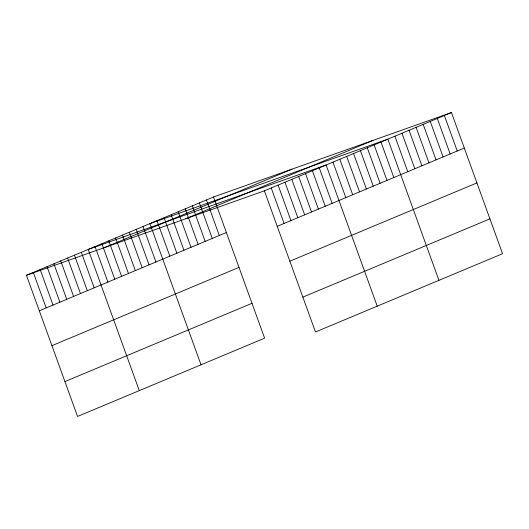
<?xml version="1.0" encoding="UTF-8"?>
<svg xmlns="http://www.w3.org/2000/svg" width="529" height="529" viewBox="0 0 529 529"><rect width="100%" height="100%" fill="white"/><g stroke="black" fill="none" stroke-linecap="round" stroke-linejoin="round"><path stroke-width="0.79" d="M213.518 197.006L264.619 338.176L77.551 416.455L26.45 275.285L213.518 197.006L451.449 112.545L502.55 253.715L315.482 331.994L264.381 190.824L451.449 112.545M104.967 247.413L292.034 169.135M185.864 218.695L372.932 140.416M39.305 310.788L226.372 232.515M277.229 226.326L464.303 148.054M51.928 345.655L238.996 267.383M289.852 261.2L476.92 182.922M64.928 381.581L251.996 303.309M302.859 297.126L489.927 218.847M26.45 275.285L264.381 190.824M444.38 115.507L457.235 151.01M437.311 118.463L450.166 153.965M430.249 121.419L443.097 156.921M423.18 124.375L436.035 159.884M416.111 127.33L428.966 162.839M409.043 130.293L421.897 165.795M401.98 133.248L414.829 168.751M394.912 136.204L407.766 171.707M438.944 280.33L387.843 139.16L149.919 223.622L201.02 364.792M380.986 142.03L393.841 177.539M374.129 144.9L386.977 180.409M367.265 147.77L380.12 183.279M360.408 150.639L373.262 186.148M353.551 153.509L366.399 189.018M346.687 156.379L359.541 191.888M339.83 159.249L352.684 194.758M332.972 162.119L345.821 197.628M377.217 306.159L326.109 164.995L88.184 249.45L139.286 390.62M319.252 167.865L332.106 203.367M312.394 170.735L325.242 206.237M305.531 173.605L318.385 209.107M298.673 176.474L311.528 211.977M291.816 179.344L304.671 214.847M284.959 182.214L297.807 217.717M278.095 185.084L290.95 220.586M271.238 187.954L284.093 223.456M206.449 199.962L219.304 235.471M199.387 202.924L212.235 238.427M192.318 205.88L205.173 241.383M185.249 208.836L198.104 244.338M178.18 211.792L191.035 247.301M171.118 214.748L183.966 250.257M164.05 217.71L176.904 253.212M156.981 220.666L169.835 256.168M143.055 226.491L155.91 261.994M136.198 229.361L149.052 264.864M129.34 232.231L142.189 267.74M122.477 235.101L135.331 270.61M115.62 237.971L128.474 273.48M108.762 240.84L121.61 276.35M101.899 243.71L114.753 279.219M95.041 246.58L107.896 282.089M81.321 252.32L94.175 287.829M74.463 255.19L87.318 290.699M67.606 258.059L80.461 293.569M60.749 260.936L73.597 296.438M53.885 263.806L66.74 299.308M47.028 266.676L59.883 302.178M40.171 269.545L53.019 305.048M33.307 272.415L46.162 307.918"/></g></svg>
